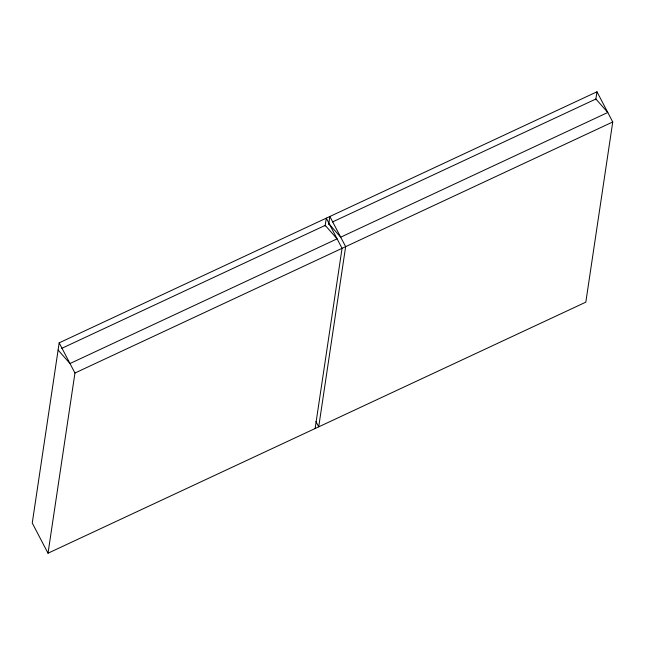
<?xml version="1.0" encoding="UTF-8"?>
<svg xmlns="http://www.w3.org/2000/svg" width="645" height="645" viewBox="0 0 645 645"><rect width="100%" height="100%" fill="white"/><g stroke="black" fill="none" stroke-linecap="round" stroke-linejoin="round"><path stroke-width="0.97" d="M59.179 342.842L32.25 523.031L48.02 553.208L585.821 302.158L612.75 121.97L596.98 91.792L59.179 342.842L74.949 373.02L48.02 553.208M325.096 226.121L326.289 218.155L342.06 248.325L315.131 428.522M328.684 224.444L329.869 216.478L345.647 246.656L318.711 426.845L315.929 421.524M595.787 99.757L596.98 91.792M61.751 348.348L325.209 225.363L337.101 238.844L69.999 363.53L58.106 350.05M332.441 221.985L595.899 98.999L607.792 112.48L340.689 237.175L328.797 223.686M74.949 373.02L612.75 121.97"/></g></svg>
